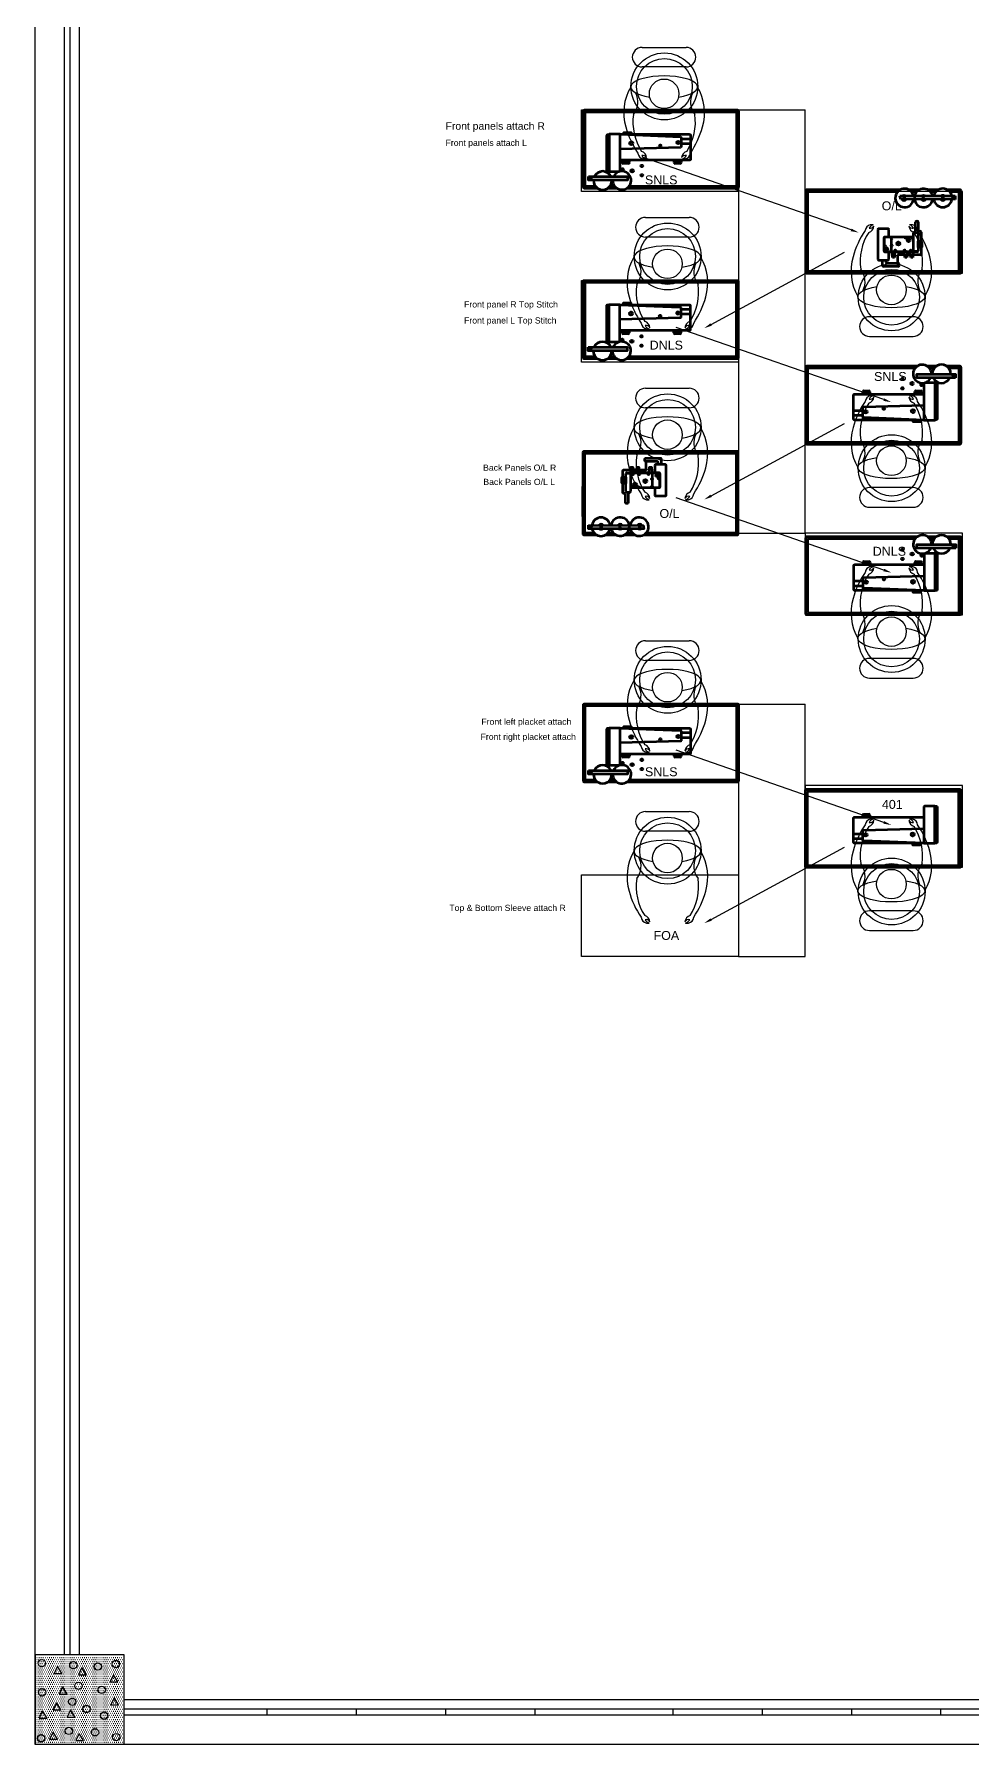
# Model space of a CAD drawing. Header units: feet. Extents: x 200 to 992, y 45 to 257.
# Drawn here: x 199.8 to 220.81, y 87.88 to 126.22 of the extents above; entities that cross this region are included whole.
import ezdxf

# ---------------------------------------------------------------- set-up
doc = ezdxf.new("R2010")
doc.units = ezdxf.units.FT
doc.header["$MEASUREMENT"] = 0
for name, color, linetype in [('401', 157, 'Continuous'), ('beampillar', 80, 'Continuous'), ('hatch pillar', 20, 'Continuous'), ('machines', 21, 'Continuous'), ('ol mc', 190, 'Continuous'), ('prep side', 220, 'Continuous'), ('shank', 77, 'Continuous'), ('wall', 24, 'Continuous'), ('windows', 241, 'Continuous')]:
    doc.layers.add(name, color=color, linetype=linetype)
doc.styles.get("Standard").update_dxf_attribs({"font": 'arial.ttf'})

# ---------------------------------------------------------------- blocks, each defined once
blk = doc.blocks.new('Arrow')
at = {"linetype": 'ByBlock', "lineweight": -2}
blk.add_lwpolyline([(19.992, 74.917), (15.339, 76.537)], dxfattribs=at)
blk.add_solid([(20.002, 74.945), (20.162, 74.858), (19.982, 74.889)])
blk = doc.blocks.new('arrow 2')
at = {"linetype": 'ByBlock', "lineweight": -2}
blk.add_lwpolyline([(16.121, 72.812), (19.11, 74.436)], dxfattribs=at)
blk.add_solid([(16.136, 72.785), (15.963, 72.726), (16.107, 72.838)])
blk = doc.blocks.new('snls block')
at = {"layer": 'machines', "linetype": 'ByBlock', "lineweight": 100}
for p, q in [((54.586, 84.152), (54.586, 84.133)), ((54.586, 84.152), (54.605, 84.152)), ((54.607, 84.133), (54.605, 84.152)), ((54.888, 84.077), (54.681, 84.077)), ((53.361, 83.553), (53.361, 83.605)), ((53.361, 83.605), (53.517, 83.605)), ((53.378, 83.57), (53.378, 83.605)), ((53.501, 83.605), (53.501, 83.57)), ((53.517, 83.605), (53.517, 83.553)), ((54.524, 83.553), (54.524, 83.605)), ((54.524, 83.605), (54.681, 83.605)), ((54.541, 83.57), (54.541, 83.605)), ((54.664, 83.605), (54.664, 83.57)), ((54.889, 83.97), (54.681, 83.97)), ((54.681, 83.605), (54.681, 83.553)), ((53.497, 83.533), (53.382, 83.533)), ((53.48, 83.549), (53.398, 83.549)), ((54.66, 83.533), (54.545, 83.533)), ((54.643, 83.549), (54.562, 83.549))]:
    blk.add_line(p, q, dxfattribs=at)
for points in [[(53.469, 82.981), (55.947, 82.981, 0.414214), (55.968, 83.002), (55.968, 84.703, 0.414214), (55.947, 84.724), (52.502, 84.724, 0.414214), (52.482, 84.703), (52.482, 83.002, 0.414214), (52.502, 82.981), (52.798, 82.981)], [(53.513, 83.023), (55.905, 83.023, 0.414214), (55.926, 83.043), (55.926, 84.662, 0.414214), (55.905, 84.683), (52.544, 84.683, 0.414214), (52.523, 84.662), (52.523, 83.043, 0.414214), (52.544, 83.023), (52.755, 83.023)]]:
    blk.add_lwpolyline(points, format="xyb", dxfattribs=at)
for points in [[(53.063, 83.355), (53.037, 83.355, -0.414214), (53.016, 83.375), (53.016, 84.161, -0.414214), (53.037, 84.182), (53.063, 84.182)], [(53.312, 84.185), (53.063, 84.185), (53.063, 83.355), (53.291, 83.355, 0.414214), (53.312, 83.375)], [(53.312, 84.185), (54.661, 84.131, -0.402601), (54.681, 84.11), (54.681, 83.914, -0.405445), (54.661, 83.893), (53.312, 83.853)], [(53.312, 84.185), (54.868, 84.185, -0.414214), (54.889, 84.164), (54.889, 83.624, -0.414214), (54.868, 83.604), (53.312, 83.604)]]:
    blk.add_lwpolyline(points, format="xyb", close=True, dxfattribs=at)
for points in [[(53.557, 84.185), (53.392, 84.185), (53.392, 84.225), (53.557, 84.225)], [(53.505, 84.185), (53.404, 84.185), (53.404, 84.222), (53.505, 84.222)], [(52.603, 83.237), (53.474, 83.237), (53.474, 83.154), (52.603, 83.154)], [(52.603, 83.237), (53.474, 83.237), (53.474, 83.154), (52.603, 83.154)]]:
    blk.add_lwpolyline(points, close=True, dxfattribs=at)
for points in [[(53.042, 82.981), (53.23, 82.981)], [(53.085, 83.023), (53.186, 83.023)]]:
    blk.add_lwpolyline(points, dxfattribs=at)
for centre, radius in [((53.56, 83.986), 0.0369), ((54.613, 83.999), 0.0303), ((54.212, 83.931), 0.0196), ((52.644, 83.202), 0.0219), ((52.644, 83.202), 0.0219), ((53.366, 83.399), 0.0206), ((53.58, 83.365), 0.0285), ((53.796, 83.476), 0.0206), ((53.796, 83.267), 0.0206)]:
    blk.add_circle(centre, radius, dxfattribs=at)
for centre, radius, start, end in [((52.92, 83.149), 0.207, 25.1747, 154.8253), ((53.35, 83.151), 0.207, 179.1324, 155.4718), ((53.382, 83.553), 0.0208, 180, 270), ((53.398, 83.57), 0.0208, 180, 270), ((53.48, 83.57), 0.0208, 270, 0), ((53.497, 83.553), 0.0208, 270, 0), ((54.545, 83.553), 0.0208, 180, 270), ((54.562, 83.57), 0.0208, 180, 270), ((54.643, 83.57), 0.0208, 270, 0), ((54.66, 83.553), 0.0208, 270, 0), ((52.92, 83.149), 0.207, 178.5457, 1.4543)]:
    blk.add_arc(centre, radius, start, end, dxfattribs=at)
blk = doc.blocks.new('sewing line')
for p, q in [((-157.5673, 30.42612), (-156.0673, 30.42612)), ((-157.5673, 20.93604), (-156.0673, 20.93604)), ((-157.5673, 17.10604), (-157.5673, 11.44597)), ((-157.5673, 17.10456), (-156.0673, 17.10456)), ((-156.0673, 11.44597), (-156.0673, 17.10604)), ((-157.5673, 11.44597), (-156.0673, 11.44597))]:
    blk.add_line(p, q)
for points in [[(-159.72521, 31.82562), (-158.74091, 31.82562)], [(-158.74091, 31.38629), (-159.72521, 31.38629)], [(-157.5673, 30.42612), (-157.5673, 20.93604)], [(-156.0673, 20.93604), (-156.0673, 30.42612)], [(-159.65176, 28.01406), (-158.66746, 28.01406)], [(-158.66746, 27.57473), (-159.65176, 27.57473)], [(-153.64682, 25.78736), (-154.63112, 25.78736)], [(-154.63112, 25.34803), (-153.64682, 25.34803)], [(-159.65176, 24.18406), (-158.66746, 24.18406)], [(-158.66746, 23.74473), (-159.65176, 23.74473)], [(-153.64682, 21.95736), (-154.63112, 21.95736)], [(-154.63112, 21.51803), (-153.64682, 21.51803)], [(-159.65176, 18.52398), (-158.66746, 18.52398)], [(-158.66746, 18.08465), (-159.65176, 18.08465)], [(-153.64682, 18.12736), (-154.63112, 18.12736)], [(-154.63112, 17.68803), (-153.64682, 17.68803)], [(-159.65176, 14.69398), (-158.66746, 14.69398)], [(-158.66746, 14.25465), (-159.65176, 14.25465)], [(-153.64682, 12.46728), (-154.63112, 12.46728)], [(-154.63112, 12.02953), (-153.64682, 12.02953)]]:
    blk.add_lwpolyline(points)
for points in [[(-157.5673, 28.59604), (-161.08794, 28.59604), (-161.08794, 30.42612), (-157.5673, 30.42612)], [(-152.54667, 28.59604), (-156.0673, 28.59604), (-156.0673, 26.76597), (-152.54667, 26.76597)], [(-157.5673, 24.76604), (-161.08794, 24.76604), (-161.08794, 26.59612), (-157.5673, 26.59612)], [(-152.54667, 20.93604), (-156.0673, 20.93604), (-156.0673, 19.10597), (-152.54667, 19.10597)], [(-152.54667, 15.27597), (-156.0673, 15.27597), (-156.0673, 13.4459), (-152.54667, 13.4459)], [(-157.5673, 11.44597), (-161.08794, 11.44597), (-161.08794, 13.27604), (-157.5673, 13.27604)]]:
    blk.add_lwpolyline(points, close=True)
for centre, radius in [((-159.22691, 30.95003), 0.75), ((-159.22691, 30.95003), 0.625), ((-159.23179, 30.78485), 0.3314), ((-159.15346, 27.13847), 0.75), ((-159.15346, 27.13847), 0.625), ((-159.15834, 26.97329), 0.3314), ((-154.13282, 26.22361), 0.75), ((-154.13282, 26.22361), 0.625), ((-154.1377, 26.3888), 0.3314), ((-159.15346, 23.30847), 0.75), ((-159.15346, 23.30847), 0.625), ((-159.15834, 23.14329), 0.3314), ((-154.13282, 22.39361), 0.75), ((-154.13282, 22.39361), 0.625), ((-154.1377, 22.5588), 0.3314), ((-154.13282, 18.56361), 0.75), ((-154.13282, 18.56361), 0.625), ((-154.1377, 18.7288), 0.3314), ((-159.15346, 17.6484), 0.75), ((-159.15346, 17.6484), 0.625), ((-159.15834, 17.48321), 0.3314), ((-159.15346, 13.8184), 0.75), ((-159.15346, 13.8184), 0.625), ((-159.15834, 13.65321), 0.3314), ((-154.13282, 12.90354), 0.75), ((-154.13282, 12.90354), 0.625), ((-154.1377, 13.06873), 0.3314)]:
    blk.add_circle(centre, radius)
for centre, radius, start, end in [((-159.72521, 31.60595), 0.21966, 90, 270), ((-158.74091, 31.60595), 0.21966, 270, 90), ((-159.00828, 30.36304), 1.12909, 149.566063, 196.497517), ((-160.26312, 30.60046), 0.44097, 321.008421, 27.632528), ((-158.20046, 30.60046), 0.44097, 152.367472, 218.991579), ((-159.45531, 30.36304), 1.12909, 343.502483, 30.433937), ((-158.70072, 30.1545), 1.23125, 172.133942, 212.405248), ((-159.76287, 30.1545), 1.23125, 327.594752, 7.866058), ((-158.23018, 30.54625), 1.92771, 195.151137, 214.435473), ((-160.2334, 30.54625), 1.92771, 325.564527, 344.848863), ((-159.67969, 29.46695), 0.14081, 184.390124, 259.877496), ((-159.78404, 29.34014), 0.16061, 4.787406, 74.171118), ((-159.70442, 29.31508), 0.08916, 25.560009, 106.981091), ((-159.60063, 29.46799), 0.1464, 207.518809, 255.319703), ((-159.64999, 30.0451), 0.71883, 265.65598, 270.977476), ((-158.67954, 29.34014), 0.16061, 105.828882, 175.212594), ((-158.75916, 29.31508), 0.08916, 73.018909, 154.439991), ((-158.86296, 29.46799), 0.1464, 284.680297, 332.481191), ((-158.8136, 30.0451), 0.71883, 269.022524, 274.34402), ((-158.78389, 29.46695), 0.14081, 280.122504, 355.609876), ((-159.65176, 27.79439), 0.21966, 90, 270), ((-158.66746, 27.79439), 0.21966, 270, 90), ((-153.13609, 26.6274), 1.92771, 145.564527, 164.848863), ((-153.60663, 27.01915), 1.23125, 147.594752, 187.866058), ((-154.5856, 27.7067), 0.14081, 100.122504, 175.609876), ((-154.68995, 27.8335), 0.16061, 285.828882, 355.212594), ((-154.50654, 27.70566), 0.1464, 104.680297, 152.481191), ((-154.61033, 27.85857), 0.08916, 253.018909, 334.439991), ((-154.5559, 27.12855), 0.71883, 89.022524, 94.34402), ((-153.66507, 27.85857), 0.08916, 205.560009, 286.981091), ((-153.58545, 27.8335), 0.16061, 184.787406, 254.171118), ((-153.7195, 27.12855), 0.71883, 85.65598, 90.977476), ((-153.76887, 27.70566), 0.1464, 27.518809, 75.319703), ((-153.6898, 27.7067), 0.14081, 4.390124, 79.877496), ((-154.66878, 27.01915), 1.23125, 352.133942, 32.405248), ((-155.13931, 26.6274), 1.92771, 15.151137, 34.435473), ((-158.93482, 26.55148), 1.12909, 149.566063, 196.497517), ((-160.18967, 26.7889), 0.44097, 321.008421, 27.632528), ((-158.12701, 26.7889), 0.44097, 152.367472, 218.991579), ((-159.38185, 26.55148), 1.12909, 343.502483, 30.433937), ((-153.91419, 26.81061), 1.12909, 163.502483, 210.433937), ((-155.16903, 26.57318), 0.44097, 332.367472, 38.991579), ((-153.10637, 26.57318), 0.44097, 141.008421, 207.632528), ((-154.36122, 26.81061), 1.12909, 329.566063, 16.497517), ((-158.62726, 26.34293), 1.23125, 172.133942, 212.405248), ((-159.68941, 26.34293), 1.23125, 327.594752, 7.866058), ((-158.15673, 26.73468), 1.92771, 195.151137, 214.435473), ((-160.15995, 26.73468), 1.92771, 325.564527, 344.848863), ((-154.63112, 25.56769), 0.21966, 90, 270), ((-153.64682, 25.56769), 0.21966, 270, 90), ((-159.60623, 25.65539), 0.14081, 184.390124, 259.877496), ((-159.71059, 25.52858), 0.16061, 4.787406, 74.171118), ((-159.63097, 25.50352), 0.08916, 25.560009, 106.981091), ((-159.52717, 25.65643), 0.1464, 207.518809, 255.319703), ((-159.57653, 26.23354), 0.71883, 265.65598, 270.977476), ((-158.60608, 25.52858), 0.16061, 105.828882, 175.212594), ((-158.68571, 25.50352), 0.08916, 73.018909, 154.439991), ((-158.7895, 25.65643), 0.1464, 284.680297, 332.481191), ((-158.74014, 26.23354), 0.71883, 269.022524, 274.34402), ((-158.71044, 25.65539), 0.14081, 280.122504, 355.609876), ((-159.65176, 23.96439), 0.21966, 90, 270), ((-158.66746, 23.96439), 0.21966, 270, 90), ((-153.13609, 22.7974), 1.92771, 145.564527, 164.848863), ((-153.60663, 23.18915), 1.23125, 147.594752, 187.866058), ((-154.5856, 23.8767), 0.14081, 100.122504, 175.609876), ((-154.68995, 24.0035), 0.16061, 285.828882, 355.212594), ((-154.50654, 23.87566), 0.1464, 104.680297, 152.481191), ((-154.61033, 24.02857), 0.08916, 253.018909, 334.439991), ((-154.5559, 23.29855), 0.71883, 89.022524, 94.34402), ((-153.66507, 24.02857), 0.08916, 205.560009, 286.981091), ((-153.58545, 24.0035), 0.16061, 184.787406, 254.171118), ((-153.7195, 23.29855), 0.71883, 85.65598, 90.977476), ((-153.76887, 23.87566), 0.1464, 27.518809, 75.319703), ((-153.6898, 23.8767), 0.14081, 4.390124, 79.877496), ((-154.66878, 23.18915), 1.23125, 352.133942, 32.405248), ((-155.13931, 22.7974), 1.92771, 15.151137, 34.435473), ((-158.93482, 22.72148), 1.12909, 149.566063, 196.497517), ((-160.18967, 22.9589), 0.44097, 321.008421, 27.632528), ((-158.12701, 22.9589), 0.44097, 152.367472, 218.991579), ((-159.38185, 22.72148), 1.12909, 343.502483, 30.433937), ((-153.91419, 22.98061), 1.12909, 163.502483, 210.433937), ((-155.16903, 22.74318), 0.44097, 332.367472, 38.991579), ((-153.10637, 22.74318), 0.44097, 141.008421, 207.632528), ((-154.36122, 22.98061), 1.12909, 329.566063, 16.497517), ((-158.62726, 22.51293), 1.23125, 172.133942, 212.405248), ((-159.68941, 22.51293), 1.23125, 327.594752, 7.866058), ((-158.15673, 22.90468), 1.92771, 195.151137, 214.435473), ((-160.15995, 22.90468), 1.92771, 325.564527, 344.848863), ((-154.63112, 21.73769), 0.21966, 90, 270), ((-153.64682, 21.73769), 0.21966, 270, 90), ((-159.60623, 21.82539), 0.14081, 184.390124, 259.877496), ((-159.71059, 21.69858), 0.16061, 4.787406, 74.171118), ((-159.63097, 21.67352), 0.08916, 25.560009, 106.981091), ((-159.52717, 21.82643), 0.1464, 207.518809, 255.319703), ((-159.57653, 22.40354), 0.71883, 265.65598, 270.977476), ((-158.60608, 21.69858), 0.16061, 105.828882, 175.212594), ((-158.68571, 21.67352), 0.08916, 73.018909, 154.439991), ((-158.7895, 21.82643), 0.1464, 284.680297, 332.481191), ((-158.74014, 22.40354), 0.71883, 269.022524, 274.34402), ((-158.71044, 21.82539), 0.14081, 280.122504, 355.609876), ((-153.13609, 18.9674), 1.92771, 145.564527, 164.848863), ((-153.60663, 19.35915), 1.23125, 147.594752, 187.866058), ((-154.5856, 20.0467), 0.14081, 100.122504, 175.609876), ((-154.68995, 20.1735), 0.16061, 285.828882, 355.212594), ((-154.50654, 20.04566), 0.1464, 104.680297, 152.481191), ((-154.61033, 20.19857), 0.08916, 253.018909, 334.439991), ((-154.5559, 19.46855), 0.71883, 89.022524, 94.34402), ((-153.66507, 20.19857), 0.08916, 205.560009, 286.981091), ((-153.58545, 20.1735), 0.16061, 184.787406, 254.171118), ((-153.7195, 19.46855), 0.71883, 85.65598, 90.977476), ((-153.76887, 20.04566), 0.1464, 27.518809, 75.319703), ((-153.6898, 20.0467), 0.14081, 4.390124, 79.877496), ((-154.66878, 19.35915), 1.23125, 352.133942, 32.405248), ((-155.13931, 18.9674), 1.92771, 15.151137, 34.435473), ((-153.91419, 19.15061), 1.12909, 163.502483, 210.433937), ((-155.16903, 18.91318), 0.44097, 332.367472, 38.991579), ((-153.10637, 18.91318), 0.44097, 141.008421, 207.632528), ((-154.36122, 19.15061), 1.12909, 329.566063, 16.497517), ((-159.65176, 18.30432), 0.21966, 90, 270), ((-158.66746, 18.30432), 0.21966, 270, 90), ((-154.63112, 17.90769), 0.21966, 90, 270), ((-153.64682, 17.90769), 0.21966, 270, 90), ((-158.93482, 17.0614), 1.12909, 149.566063, 196.497517), ((-160.18967, 17.29883), 0.44097, 321.008421, 27.632528), ((-158.12701, 17.29883), 0.44097, 152.367472, 218.991579), ((-159.38185, 17.0614), 1.12909, 343.502483, 30.433937), ((-158.62726, 16.85286), 1.23125, 172.133942, 212.405248), ((-159.68941, 16.85286), 1.23125, 327.594752, 7.866058), ((-158.15673, 17.24461), 1.92771, 195.151137, 214.435473), ((-160.15995, 17.24461), 1.92771, 325.564527, 344.848863), ((-159.60623, 16.16531), 0.14081, 184.390124, 259.877496), ((-159.71059, 16.03851), 0.16061, 4.787406, 74.171118), ((-158.60608, 16.03851), 0.16061, 105.828882, 175.212594), ((-158.71044, 16.16531), 0.14081, 280.122504, 355.609876), ((-159.63097, 16.01344), 0.08916, 25.560009, 106.981091), ((-159.52717, 16.16635), 0.1464, 207.518809, 255.319703), ((-159.57653, 16.74346), 0.71883, 265.65598, 270.977476), ((-158.68571, 16.01344), 0.08916, 73.018909, 154.439991), ((-158.7895, 16.16635), 0.1464, 284.680297, 332.481191), ((-158.74014, 16.74346), 0.71883, 269.022524, 274.34402), ((-159.65176, 14.47432), 0.21966, 90, 270), ((-158.66746, 14.47432), 0.21966, 270, 90), ((-153.13609, 13.30733), 1.92771, 145.564527, 164.848863), ((-153.60663, 13.69908), 1.23125, 147.594752, 187.866058), ((-154.5856, 14.38662), 0.14081, 100.122504, 175.609876), ((-154.68995, 14.51343), 0.16061, 285.828882, 355.212594), ((-154.50654, 14.38558), 0.1464, 104.680297, 152.481191), ((-154.61033, 14.53849), 0.08916, 253.018909, 334.439991), ((-154.5559, 13.80847), 0.71883, 89.022524, 94.34402), ((-153.66507, 14.53849), 0.08916, 205.560009, 286.981091), ((-153.58545, 14.51343), 0.16061, 184.787406, 254.171118), ((-153.7195, 13.80847), 0.71883, 85.65598, 90.977476), ((-153.76887, 14.38558), 0.1464, 27.518809, 75.319703), ((-153.6898, 14.38662), 0.14081, 4.390124, 79.877496), ((-154.66878, 13.69908), 1.23125, 352.133942, 32.405248), ((-155.13931, 13.30733), 1.92771, 15.151137, 34.435473), ((-153.91419, 13.49053), 1.12909, 163.502483, 210.433937), ((-154.36122, 13.49053), 1.12909, 329.566063, 16.497517), ((-158.93482, 13.2314), 1.12909, 149.566063, 196.497517), ((-160.18967, 13.46883), 0.44097, 321.008421, 27.632528), ((-158.12701, 13.46883), 0.44097, 152.367472, 218.991579), ((-159.38185, 13.2314), 1.12909, 343.502483, 30.433937), ((-155.16903, 13.25311), 0.44097, 332.367472, 38.991579), ((-153.10637, 13.25311), 0.44097, 141.008421, 207.632528), ((-158.62726, 13.02286), 1.23125, 172.133942, 212.405248), ((-159.68941, 13.02286), 1.23125, 327.594752, 7.866058), ((-158.15673, 13.41461), 1.92771, 195.151137, 214.435473), ((-160.15995, 13.41461), 1.92771, 325.564527, 344.848863), ((-159.60623, 12.33531), 0.14081, 184.390124, 259.877496), ((-159.71059, 12.20851), 0.16061, 4.787406, 74.171118), ((-159.63097, 12.18344), 0.08916, 25.560009, 106.981091), ((-158.60608, 12.20851), 0.16061, 105.828882, 175.212594), ((-158.68571, 12.18344), 0.08916, 73.018909, 154.439991), ((-158.71044, 12.33531), 0.14081, 280.122504, 355.609876), ((-154.63112, 12.2492), 0.21966, 90, 270), ((-153.64682, 12.2492), 0.21966, 270, 90), ((-159.52717, 12.33635), 0.1464, 207.518809, 255.319703), ((-159.57653, 12.91346), 0.71883, 265.65598, 270.977476), ((-158.7895, 12.33635), 0.1464, 284.680297, 332.481191), ((-158.74014, 12.91346), 0.71883, 269.022524, 274.34402)]:
    blk.add_arc(centre, radius, start, end)
for centre in [(-159.23179, 30.93497), (-159.15834, 27.12341), (-159.15834, 23.29341), (-159.15834, 17.63334), (-159.15834, 13.80334)]:
    blk.add_ellipse(centre, major_axis=(-0.75, 0), ratio=0.33333333, start_param=2.01554376, end_param=7.4092342)
at = {"extrusion": (0, 0, -1)}
for centre in [(-154.1377, 26.23867), (-154.1377, 22.40867), (-154.1377, 18.57867), (-154.1377, 12.9186)]:
    blk.add_ellipse(centre, major_axis=(-0.75, 0), ratio=0.33333333, start_param=2.01554376, end_param=7.4092342, dxfattribs=at)
at = {"layer": '401', "linetype": 'ByBlock', "lineweight": 100}
for p, q in [((-154.78044, 14.56539), (-154.78044, 14.61661)), ((-154.76384, 14.56539), (-154.76384, 14.60001)), ((-154.75969, 14.63736), (-154.64486, 14.63736)), ((-154.74309, 14.62076), (-154.66146, 14.62076)), ((-154.64071, 14.60001), (-154.64071, 14.56539)), ((-154.62411, 14.61661), (-154.62411, 14.56539)), ((-154.98915, 14.19961), (-154.7808, 14.19961)), ((-154.62411, 14.56539), (-154.78044, 14.56539)), ((-153.4609, 14.56539), (-153.61723, 14.56539)), ((-154.98824, 14.0934), (-154.7808, 14.0934)), ((-154.70701, 14.03677), (-154.70438, 14.01842)), ((-154.68557, 14.01842), (-154.70438, 14.01842)), ((-154.68557, 14.01842), (-154.68557, 14.03677))]:
    blk.add_line(p, q, dxfattribs=at)
for points in [[(-153.56862, 15.1889), (-156.04655, 15.1889, 0.41421356), (-156.0673, 15.16815), (-156.0673, 13.46665, 0.41421356), (-156.04655, 13.4459), (-152.60205, 13.4459, 0.41421356), (-152.5813, 13.46665), (-152.5813, 15.16815, 0.41421356), (-152.60205, 15.1889), (-153.56862, 15.1889)], [(-153.6124, 15.1474), (-156.00505, 15.1474, 0.41421356), (-156.0258, 15.12665), (-156.0258, 13.50815, 0.41421356), (-156.00505, 13.4874), (-152.64355, 13.4874, 0.41421356), (-152.6228, 13.50815), (-152.6228, 15.12665, 0.41421356), (-152.64355, 15.1474), (-153.6124, 15.1474)]]:
    blk.add_lwpolyline(points, format="xyb", dxfattribs=at)
for points in [[(-153.4113, 13.9854), (-153.1623, 13.9854), (-153.1623, 14.8154), (-153.39055, 14.8154, 0.41421356), (-153.4113, 14.79465)], [(-153.1623, 14.8154), (-153.13636, 14.8154, -0.41421356), (-153.11561, 14.79465), (-153.11561, 14.00862, -0.41421356), (-153.13636, 13.98787), (-153.1623, 13.98787)], [(-153.4113, 13.9854), (-154.96755, 13.9854, -0.41421356), (-154.9883, 14.00615), (-154.9883, 14.54565, -0.41421356), (-154.96755, 14.5664), (-153.4113, 14.5664)], [(-153.4113, 13.9854), (-154.76088, 14.03915, -0.4026014), (-154.7808, 14.05988), (-154.7808, 14.25612, -0.40544502), (-154.76067, 14.27686), (-153.4113, 14.3174)]]:
    blk.add_lwpolyline(points, format="xyb", close=True, dxfattribs=at)
for points in [[(-153.65673, 13.98486), (-153.49138, 13.98486), (-153.49138, 13.94508), (-153.65673, 13.94508)], [(-153.60468, 13.98486), (-153.50363, 13.98486), (-153.50363, 13.94814), (-153.60468, 13.94814)]]:
    blk.add_lwpolyline(points, close=True, dxfattribs=at)
for centre, radius in [((-154.71313, 14.17148), 0.0303), ((-153.65979, 14.18372), 0.03686)]:
    blk.add_circle(centre, radius, dxfattribs=at)
for centre, start, end in [((-154.75969, 14.61661), 90, 180), ((-154.74309, 14.60001), 90, 180), ((-154.66146, 14.60001), 0, 90), ((-154.64486, 14.61661), 0, 90)]:
    blk.add_arc(centre, 0.02075, start, end, dxfattribs=at)
at = {"layer": 'ol mc', "linetype": 'ByBlock', "lineweight": 100}
for p, q in [((-156.06228, 28.61053), (-156.06228, 26.78453)), ((-153.94351, 28.63128), (-156.04153, 28.63128)), ((-156.02078, 28.56903), (-156.02078, 26.82603)), ((-153.99617, 28.58978), (-156.00003, 28.58978)), ((-153.92798, 28.42306), (-153.94655, 28.49898)), ((-153.94655, 28.49898), (-152.70625, 28.49574)), ((-152.70625, 28.41274), (-153.92798, 28.42306)), ((-153.5145, 28.63128), (-153.74267, 28.63128)), ((-153.56784, 28.58978), (-153.69001, 28.58978)), ((-153.08878, 28.63128), (-153.31641, 28.63128)), ((-153.14025, 28.58978), (-153.26307, 28.58978)), ((-152.59703, 28.63128), (-152.88307, 28.63128)), ((-152.63853, 28.58978), (-152.8316, 28.58978)), ((-152.70625, 28.49574), (-152.70625, 28.41274)), ((-152.61778, 28.26183), (-152.61778, 28.56903)), ((-152.57628, 28.21798), (-152.57628, 28.61053)), ((-152.61778, 27.50459), (-152.61778, 28.26183)), ((-152.57628, 28.21798), (-152.57628, 27.54713)), ((-154.4441, 27.74005), (-154.4441, 27.07605)), ((-154.21585, 27.7608), (-154.42335, 27.7608)), ((-154.1951, 27.57405), (-154.1951, 27.74005)), ((-153.6453, 27.24205), (-153.6453, 27.65859)), ((-153.62455, 27.67934), (-153.56209, 27.67934)), ((-153.59572, 27.67934), (-153.59572, 27.90763)), ((-153.57497, 27.92838), (-153.55548, 27.92838)), ((-153.54134, 27.65859), (-153.54134, 27.2628)), ((-153.53473, 27.90763), (-153.53473, 27.72388)), ((-153.51398, 27.70313), (-153.4945, 27.70313)), ((-153.47375, 27.68238), (-153.47375, 27.47788)), ((-154.3093, 27.5533), (-154.3093, 27.2628)), ((-154.301, 27.5699), (-154.301, 27.2462)), ((-154.301, 27.25035), (-153.6453, 27.25035)), ((-153.6453, 27.57405), (-154.28855, 27.57405)), ((-154.28855, 27.24205), (-153.6453, 27.24205)), ((-154.1951, 27.07605), (-154.1951, 27.24205)), ((-154.1951, 27.24205), (-153.87538, 27.24205)), ((-154.1433, 27.57405), (-154.1433, 27.24205)), ((-154.1433, 27.56062), (-154.12445, 27.56062)), ((-154.1433, 27.53778), (-154.1433, 27.56062)), ((-154.12445, 27.53778), (-154.1433, 27.53778)), ((-154.1433, 27.39074), (-154.12445, 27.39074)), ((-154.1433, 27.3679), (-154.1433, 27.39074)), ((-154.12445, 27.3679), (-154.1433, 27.3679)), ((-154.12288, 27.16218), (-154.12288, 27.24205)), ((-154.12288, 27.24205), (-154.06504, 27.24205)), ((-154.12288, 27.24205), (-154.12288, 27.24205)), ((-154.12288, 27.24205), (-154.12288, 27.24099)), ((-154.12288, 27.24099), (-154.12288, 27.24205)), ((-154.12288, 27.24099), (-154.12288, 27.24099)), ((-154.11615, 27.55232), (-154.11615, 27.54608)), ((-154.11615, 27.38244), (-154.11615, 27.3762)), ((-154.06504, 27.24205), (-154.06504, 27.16218)), ((-153.84333, 27.16218), (-153.84333, 27.24205)), ((-153.84333, 27.24205), (-153.7855, 27.24205)), ((-153.83602, 27.57405), (-153.80887, 27.57405)), ((-153.83602, 27.55951), (-153.83602, 27.57405)), ((-153.81717, 27.55121), (-153.82772, 27.55121)), ((-153.80887, 27.57405), (-153.80887, 27.55951)), ((-153.7855, 27.24205), (-153.7855, 27.16218)), ((-153.70838, 27.16218), (-153.70838, 27.24205)), ((-153.70838, 27.24205), (-153.65055, 27.24205)), ((-153.68224, 27.57405), (-153.65509, 27.57405)), ((-153.68224, 27.55951), (-153.68224, 27.57405)), ((-153.66339, 27.55121), (-153.67394, 27.55121)), ((-153.65509, 27.57405), (-153.65509, 27.55951)), ((-153.65055, 27.24205), (-153.65055, 27.16218)), ((-153.6453, 27.24205), (-153.6453, 27.57405)), ((-153.56209, 27.25035), (-153.6453, 27.25035)), ((-153.56209, 27.24205), (-153.6453, 27.24205)), ((-153.54134, 27.47788), (-153.46289, 27.47788)), ((-153.54134, 27.33822), (-153.54134, 27.47788)), ((-153.46289, 27.33822), (-153.54134, 27.33822)), ((-153.50765, 27.45641), (-153.49105, 27.45641)), ((-153.50758, 27.44428), (-153.49098, 27.44428)), ((-153.50758, 27.43122), (-153.49098, 27.43122)), ((-153.50758, 27.42002), (-153.49098, 27.42002)), ((-153.50754, 27.47788), (-153.50754, 27.33822)), ((-153.50754, 27.47788), (-153.49094, 27.47788)), ((-153.50718, 27.46854), (-153.49058, 27.46854)), ((-153.50718, 27.40789), (-153.49058, 27.40789)), ((-153.50718, 27.39623), (-153.49058, 27.39623)), ((-153.50718, 27.38596), (-153.49058, 27.38596)), ((-153.50718, 27.37523), (-153.49058, 27.37523)), ((-153.50671, 27.36403), (-153.49011, 27.36403)), ((-153.50671, 27.35284), (-153.49011, 27.35284)), ((-153.50671, 27.34397), (-153.49011, 27.34397)), ((-153.49094, 27.47788), (-153.49094, 27.33822)), ((-153.47375, 27.33822), (-153.47375, 27.19644)), ((-153.45459, 27.46958), (-153.45459, 27.34652)), ((-152.61778, 26.82603), (-152.61778, 27.50459)), ((-152.57628, 26.78453), (-152.57628, 27.54713)), ((-154.42335, 27.0553), (-154.21585, 27.0553)), ((-154.33635, 26.9364), (-154.33635, 27.0553)), ((-154.05063, 26.91565), (-154.3156, 26.91565)), ((-154.2651, 27.0553), (-154.2651, 27.00863)), ((-154.25614, 27.0553), (-154.21585, 27.0553)), ((-154.24435, 26.98788), (-153.9865, 26.98788)), ((-154.12288, 27.17048), (-154.06504, 27.17048)), ((-154.12288, 27.16218), (-154.06504, 27.16218)), ((-154.11506, 27.16218), (-154.07116, 27.16218)), ((-154.11506, 27.11204), (-154.11506, 27.16218)), ((-154.07116, 27.11204), (-154.11506, 27.11204)), ((-154.10782, 27.16218), (-154.10782, 27.11204)), ((-154.10004, 27.16218), (-154.10004, 27.11204)), ((-154.09197, 27.16218), (-154.09197, 27.11204)), ((-154.0839, 27.16218), (-154.0839, 27.11204)), ((-154.07672, 27.16218), (-154.07672, 27.11204)), ((-154.07116, 27.16218), (-154.07116, 27.11204)), ((-153.9865, 26.91565), (-154.05063, 26.91565)), ((-153.99921, 27.15494), (-153.99921, 27.16739)), ((-153.99921, 27.15494), (-153.99921, 26.98788)), ((-153.98792, 27.17569), (-153.99091, 27.17569)), ((-153.93009, 27.17569), (-153.98792, 27.17569)), ((-153.96575, 26.96713), (-153.96575, 26.9364)), ((-153.84333, 27.17569), (-153.93009, 27.17569)), ((-153.84333, 27.17048), (-153.7855, 27.17048)), ((-153.84333, 27.16218), (-153.7855, 27.16218)), ((-153.83636, 27.16218), (-153.79246, 27.16218)), ((-153.83636, 27.11204), (-153.83636, 27.16218)), ((-153.79246, 27.11204), (-153.83636, 27.11204)), ((-153.82919, 27.16218), (-153.82919, 27.11204)), ((-153.82201, 27.16218), (-153.82201, 27.11204)), ((-153.81514, 27.16218), (-153.81514, 27.11204)), ((-153.80856, 27.16218), (-153.80856, 27.11204)), ((-153.80079, 27.16218), (-153.80079, 27.11204)), ((-153.79246, 27.16218), (-153.79246, 27.11204)), ((-153.70838, 27.17569), (-153.7855, 27.17569)), ((-153.7855, 27.17569), (-153.70838, 27.17569)), ((-153.70838, 27.17569), (-153.76108, 27.17569)), ((-153.70838, 27.17048), (-153.65055, 27.17048)), ((-153.70838, 27.16218), (-153.65055, 27.16218)), ((-153.70081, 27.16218), (-153.65691, 27.16218)), ((-153.70081, 27.11204), (-153.70081, 27.16218)), ((-153.65691, 27.11204), (-153.70081, 27.11204)), ((-153.69258, 27.16218), (-153.69258, 27.11204)), ((-153.68338, 27.16218), (-153.68338, 27.11204)), ((-153.67467, 27.16218), (-153.67467, 27.11204)), ((-153.66595, 27.16218), (-153.66595, 27.11204)), ((-153.65691, 27.16218), (-153.65691, 27.11204)), ((-153.60961, 27.17569), (-153.65055, 27.17569)), ((-153.58022, 27.17569), (-153.60961, 27.17569)), ((-153.4945, 27.17569), (-153.58022, 27.17569)), ((-156.04153, 26.76378), (-152.59703, 26.76378)), ((-156.00003, 26.80528), (-152.63853, 26.80528)), ((-160.09108, 21.87189), (-160.09108, 22.26769)), ((-160.07033, 22.28844), (-159.98712, 22.28844)), ((-160.07033, 22.28014), (-159.98712, 22.28014)), ((-160.0522, 22.3548), (-160.02281, 22.3548)), ((-160.02281, 22.3548), (-159.98187, 22.3548)), ((-159.34387, 22.28844), (-159.98712, 22.28844)), ((-159.98712, 22.28844), (-159.98712, 21.95644)), ((-159.98712, 22.28844), (-159.98712, 21.87189)), ((-159.33142, 22.28014), (-159.98712, 22.28014)), ((-159.92404, 22.3683), (-159.98187, 22.3683)), ((-159.92404, 22.36), (-159.98187, 22.36)), ((-159.96647, 22.3683), (-159.96647, 22.41844)), ((-159.95776, 22.3683), (-159.95776, 22.41844)), ((-159.94904, 22.3683), (-159.94904, 22.41844)), ((-159.93984, 22.3683), (-159.93984, 22.41844)), ((-159.84692, 22.3548), (-159.92404, 22.3548)), ((-159.78909, 22.3683), (-159.84692, 22.3683)), ((-159.78909, 22.36), (-159.84692, 22.36)), ((-159.83163, 22.3683), (-159.83163, 22.41844)), ((-159.82386, 22.3683), (-159.82386, 22.41844)), ((-159.81728, 22.3683), (-159.81728, 22.41844)), ((-159.81041, 22.3683), (-159.81041, 22.41844)), ((-159.80323, 22.3683), (-159.80323, 22.41844)), ((-159.70233, 22.3548), (-159.6445, 22.3548)), ((-159.6445, 22.3548), (-159.64151, 22.3548)), ((-159.63321, 22.37555), (-159.63321, 22.3631)), ((-159.50955, 22.3683), (-159.56738, 22.3683)), ((-159.50955, 22.36), (-159.56738, 22.36)), ((-159.5557, 22.3683), (-159.5557, 22.41844)), ((-159.54852, 22.3683), (-159.54852, 22.41844)), ((-159.54045, 22.3683), (-159.54045, 22.41844)), ((-159.53238, 22.3683), (-159.53238, 22.41844)), ((-159.52461, 22.3683), (-159.52461, 22.41844)), ((-159.48912, 21.95644), (-159.48912, 22.28844)), ((-159.33142, 21.96059), (-159.33142, 22.28429)), ((-159.32312, 21.97719), (-159.32312, 22.26769)), ((-161.05614, 21.31251), (-161.05614, 21.98336)), ((-161.01464, 22.02589), (-161.01464, 21.26865)), ((-160.12571, 22.18652), (-160.14231, 22.18652)), ((-160.12571, 22.17765), (-160.14231, 22.17765)), ((-160.12571, 22.16645), (-160.14231, 22.16645)), ((-160.12524, 22.15526), (-160.14184, 22.15526)), ((-160.12524, 22.14452), (-160.14184, 22.14452)), ((-160.12524, 22.13426), (-160.14184, 22.13426)), ((-160.12524, 22.1226), (-160.14184, 22.1226)), ((-160.12524, 22.06194), (-160.14184, 22.06194)), ((-160.14148, 22.05261), (-160.14148, 22.19226)), ((-160.12488, 22.05261), (-160.14148, 22.05261)), ((-160.12484, 22.11046), (-160.14144, 22.11046)), ((-160.12484, 22.09927), (-160.14144, 22.09927)), ((-160.12484, 22.0862), (-160.14144, 22.0862)), ((-160.12477, 22.07407), (-160.14137, 22.07407)), ((-160.12488, 22.05261), (-160.12488, 22.19226)), ((-159.98712, 21.95644), (-159.34387, 21.95644)), ((-160.00787, 21.85114), (-160.07033, 21.85114))]:
    blk.add_line(p, q, dxfattribs=at)
for points in [[(-159.68891, 20.89921), (-157.59089, 20.89921, 0.41421356), (-157.57014, 20.91996), (-157.57014, 22.74596, 0.41421356), (-157.59089, 22.76671), (-161.03539, 22.76671, 0.41421356), (-161.05614, 22.74596), (-161.05614, 21.98336)], [(-159.63625, 20.94071), (-157.63239, 20.94071, 0.41421356), (-157.61164, 20.96146), (-157.61164, 22.70446, 0.41421356), (-157.63239, 22.72521), (-160.99389, 22.72521, 0.41421356), (-161.01464, 22.70446), (-161.01464, 22.02589)], [(-160.15867, 22.19226), (-160.15867, 22.33405, -0.41421356), (-160.13792, 22.3548), (-160.0522, 22.3548)], [(-159.37629, 22.47519), (-159.41657, 22.47519, 0.41421356), (-159.43732, 22.45444), (-159.43732, 22.28844), (-159.75704, 22.28844)], [(-159.36732, 22.47519), (-159.36732, 22.52185, 0.41421356), (-159.38807, 22.5426), (-159.64592, 22.5426, -0.41421356), (-159.66667, 22.56335), (-159.66667, 22.59409, -0.41421356), (-159.64592, 22.61484), (-159.58179, 22.61484)], [(-159.58179, 22.61484), (-159.31682, 22.61484, -0.41421356), (-159.29607, 22.59409), (-159.29607, 22.47519)], [(-159.43732, 21.95644), (-159.43732, 21.79044, 0.41421356), (-159.41657, 21.76969), (-159.20907, 21.76969, 0.41421356), (-159.18832, 21.79044), (-159.18832, 22.45444, 0.41421356), (-159.20907, 22.47519), (-159.41657, 22.47519)], [(-160.11844, 21.82736), (-160.13792, 21.82736, -0.41421356), (-160.15867, 21.84811), (-160.15867, 22.05261)], [(-160.0367, 21.85114), (-160.0367, 21.62285, -0.41421356), (-160.05745, 21.6021), (-160.07694, 21.6021, -0.41421356), (-160.09769, 21.62285), (-160.09769, 21.80661)], [(-161.05614, 21.31251), (-161.05614, 20.91996, 0.41421356), (-161.03539, 20.89921), (-160.74935, 20.89921)], [(-161.01464, 21.26865), (-161.01464, 20.96146, 0.41421356), (-160.99389, 20.94071), (-160.80082, 20.94071)]]:
    blk.add_lwpolyline(points, format="xyb", dxfattribs=at)
for points in [[(-159.92404, 22.3683), (-159.92404, 22.28844), (-159.98187, 22.28844), (-159.98187, 22.3683)], [(-159.92404, 22.3548), (-159.87134, 22.3548)], [(-159.92404, 22.3548), (-159.84692, 22.3548)], [(-159.78909, 22.3683), (-159.78909, 22.28844), (-159.84692, 22.28844), (-159.84692, 22.3683)], [(-159.78909, 22.3548), (-159.70233, 22.3548)], [(-159.63321, 22.37555), (-159.63321, 22.5426)], [(-159.50955, 22.3683), (-159.50955, 22.28844), (-159.56738, 22.28844), (-159.56738, 22.3683)], [(-160.54364, 20.89921), (-160.31601, 20.89921)], [(-160.49217, 20.94071), (-160.36936, 20.94071)], [(-160.11793, 20.89921), (-159.88975, 20.89921)], [(-160.06458, 20.94071), (-159.94241, 20.94071)]]:
    blk.add_lwpolyline(points, dxfattribs=at)
for points in [[(-159.93161, 22.3683), (-159.97551, 22.3683), (-159.97551, 22.41844), (-159.93161, 22.41844)], [(-159.79606, 22.3683), (-159.83996, 22.3683), (-159.83996, 22.41844), (-159.79606, 22.41844)], [(-159.51736, 22.3683), (-159.56126, 22.3683), (-159.56126, 22.41844), (-159.51736, 22.41844)], [(-159.50955, 22.28844), (-159.50955, 22.28844), (-159.50955, 22.28949), (-159.50955, 22.28949)], [(-160.92617, 21.11775), (-159.70445, 21.10742), (-159.68587, 21.03151), (-160.92617, 21.03475)]]:
    blk.add_lwpolyline(points, close=True, dxfattribs=at)
for points in [[(-160.09108, 22.05261), (-160.16953, 22.05261, -0.41421356), (-160.17783, 22.06091), (-160.17783, 22.18396, -0.41421356), (-160.16953, 22.19226), (-160.09108, 22.19226)], [(-159.95019, 21.95644), (-159.97733, 21.95644), (-159.97733, 21.97098, -0.41421356), (-159.96903, 21.97928), (-159.95849, 21.97928, -0.41421356), (-159.95019, 21.97098)], [(-159.7964, 21.95644), (-159.82355, 21.95644), (-159.82355, 21.97098, -0.41421356), (-159.81525, 21.97928), (-159.8047, 21.97928, -0.41421356), (-159.7964, 21.97098)], [(-159.48912, 22.13974), (-159.50797, 22.13974, -0.41421356), (-159.51627, 22.14804), (-159.51627, 22.15428, -0.41421356), (-159.50797, 22.16258), (-159.48912, 22.16258)], [(-159.48912, 21.96987), (-159.50797, 21.96987, -0.41421356), (-159.51627, 21.97817), (-159.51627, 21.98441, -0.41421356), (-159.50797, 21.99271), (-159.48912, 21.99271)]]:
    blk.add_lwpolyline(points, format="xyb", close=True, dxfattribs=at)
for centre, radius in [((-153.85369, 28.4497), 0.01059), ((-153.41638, 28.4497), 0.01059), ((-152.98593, 28.4497), 0.01059), ((-152.74737, 28.44778), 0.02189), ((-154.28004, 27.36648), 0.01572), ((-154.24289, 27.30652), 0.02712), ((-154.05001, 27.27083), 0.01428), ((-153.98, 27.42786), 0.03569), ((-153.98, 27.42786), 0.01428), ((-153.84285, 27.27083), 0.01428), ((-153.74998, 27.50494), 0.03569), ((-153.74998, 27.50494), 0.01428), ((-153.7014, 27.27083), 0.01428), ((-159.93102, 22.25965), 0.01428), ((-159.78958, 22.25965), 0.01428), ((-159.58241, 22.25965), 0.01428), ((-159.38953, 22.22396), 0.02712), ((-159.88244, 22.02554), 0.03569), ((-159.88244, 22.02554), 0.01428), ((-159.65242, 22.10263), 0.03569), ((-159.65242, 22.10263), 0.01428), ((-159.35239, 22.16401), 0.01572), ((-160.88505, 21.0827), 0.02189), ((-160.6465, 21.08079), 0.01059), ((-160.21604, 21.08079), 0.01059), ((-159.77874, 21.08079), 0.01059)]:
    blk.add_circle(centre, radius, dxfattribs=at)
for centre, radius, start, end in [((-156.04153, 28.61053), 0.02075, 90, 180), ((-156.00003, 28.56903), 0.02075, 90, 180), ((-153.84309, 28.4497), 0.2075, 13.512598, 351.941839), ((-153.85369, 28.4497), 0.05577, 208.779902, 330.251867), ((-153.85369, 28.4497), 0.05577, 61.415125, 118.285722), ((-153.41545, 28.44894), 0.2075, 13.033836, 349.951975), ((-153.41638, 28.4497), 0.05577, 213.232928, 325.798841), ((-153.41638, 28.4497), 0.05577, 59.041902, 120.658945), ((-152.98593, 28.45107), 0.2075, 190.644339, 349.355661), ((-152.98593, 28.45107), 0.2075, 12.432427, 167.567573), ((-152.98593, 28.45107), 0.05577, 219.673494, 319.358275), ((-152.98593, 28.45107), 0.05577, 54.353893, 125.346954), ((-152.63853, 28.56903), 0.02075, 0, 90), ((-152.59703, 28.61053), 0.02075, 0, 90), ((-154.42335, 27.74005), 0.02075, 90, 180), ((-154.21585, 27.74005), 0.02075, 0, 90), ((-153.62455, 27.65859), 0.02075, 90, 180), ((-153.57497, 27.90763), 0.02075, 90, 180), ((-153.56209, 27.65859), 0.02075, 0, 90), ((-153.55548, 27.90763), 0.02075, 0, 90), ((-153.51398, 27.72388), 0.02075, 180, 270), ((-153.4945, 27.68238), 0.02075, 0, 90), ((-154.28855, 27.5533), 0.02075, 90, 180), ((-154.28855, 27.2628), 0.02075, 180, 270), ((-154.12445, 27.55232), 0.0083, 360, 90), ((-154.12445, 27.54608), 0.0083, 270, 0), ((-154.12445, 27.38244), 0.0083, 360, 90), ((-154.12445, 27.3762), 0.0083, 270, 0), ((-153.82772, 27.55951), 0.0083, 180, 270), ((-153.81717, 27.55951), 0.0083, 270, 0), ((-153.67394, 27.55951), 0.0083, 180, 270), ((-153.66339, 27.55951), 0.0083, 270, 0), ((-153.56209, 27.2628), 0.02075, 270, 0), ((-153.56209, 27.2462), 0.00415, 270, 90), ((-153.46289, 27.46958), 0.0083, 360, 90), ((-153.46289, 27.34652), 0.0083, 270, 0), ((-154.42335, 27.07605), 0.02075, 180, 270), ((-154.3156, 26.9364), 0.02075, 180, 270), ((-154.24435, 27.00863), 0.02075, 180, 270), ((-154.21585, 27.07605), 0.02075, 270, 0), ((-153.99091, 27.16739), 0.0083, 90, 180), ((-153.9865, 26.96713), 0.02075, 0, 90), ((-153.9865, 26.9364), 0.02075, 270, 0), ((-153.4945, 27.19644), 0.02075, 270, 0), ((-156.04153, 26.78453), 0.02075, 180, 270), ((-156.00003, 26.82603), 0.02075, 180, 270), ((-152.63853, 26.82603), 0.02075, 270, 0), ((-152.59703, 26.78453), 0.02075, 270, 0), ((-160.07033, 22.26769), 0.02075, 90, 180), ((-160.07033, 22.28429), 0.00415, 90, 270), ((-159.64151, 22.3631), 0.0083, 270, 0), ((-159.34387, 22.26769), 0.02075, 0, 90), ((-160.07033, 21.87189), 0.02075, 180, 270), ((-160.00787, 21.87189), 0.02075, 270, 0), ((-159.34387, 21.97719), 0.02075, 270, 0), ((-160.11844, 21.80661), 0.02075, 0, 90), ((-160.6465, 21.07942), 0.2075, 10.644339, 169.355661), ((-160.6465, 21.07942), 0.05577, 39.673494, 139.358275), ((-160.21697, 21.08154), 0.2075, 193.033836, 169.951975), ((-160.21604, 21.08079), 0.05577, 33.232928, 145.798841), ((-159.78933, 21.08079), 0.2075, 193.512598, 171.941839), ((-159.77874, 21.08079), 0.05577, 28.779902, 150.251867), ((-160.6465, 21.07942), 0.2075, 192.432427, 347.567573), ((-160.6465, 21.07942), 0.05577, 234.353893, 305.346954), ((-160.21604, 21.08079), 0.05577, 239.041902, 300.658945), ((-159.77874, 21.08079), 0.05577, 241.415125, 298.285722)]:
    blk.add_arc(centre, radius, start, end, dxfattribs=at)
for name, p in [('snls block', (-213.52942, -54.30845)), ('Arrow', (-175.03097, -47.18383)), ('arrow 2', (-174.29967, -47.19753)), ('snls block', (-213.53514, -58.12814)), ('Arrow', (-174.29967, -50.98749)), ('arrow 2', (-174.29967, -51.03842)), ('Arrow', (-174.29967, -54.8079)), ('snls block', (-213.52907, -67.61919)), ('Arrow', (-174.29967, -60.46523)), ('arrow 2', (-174.29967, -60.53544))]:
    blk.add_blockref(name, p)
at = {"rotation": 180}
for p in [(-100.09538, 107.65714), (-100.09249, 103.83429)]:
    blk.add_blockref('snls block', p, dxfattribs=at)
at = {"char_height": 0.2, "attachment_point": 1}
for s, width, insert in [('SNLS', 0.9053555, (-159.66207, 28.95433)), ('O/L', 0.6997084, (-154.3555, 28.37376)), ('DNLS', 0.6548569, (-159.55651, 25.25085)), ('SNLS', 0.9053555, (-154.52675, 24.54834)), ('DNLS', 0.6548569, (-154.55561, 20.63041)), ('SNLS', 0.9053555, (-159.66207, 15.68718)), ('401', 0.8569993, (-154.35056, 14.95644)), ('FOA', 0.8545581, (-159.46923, 12.01874))]:
    blk.add_mtext_dynamic_manual_height_columns(s, width=width, gutter_width=1, heights=[0], dxfattribs=dict(at, insert=insert))
at = {"layer": 'ol mc', "insert": (-159.33626, 21.47732), "char_height": 0.2, "attachment_point": 1}
blk.add_mtext_dynamic_manual_height_columns('O/L', width=0.6997084, gutter_width=1, heights=[0], dxfattribs=at)
at = {"layer": 'prep side', "linetype": 'ByBlock', "attachment_point": 1}
for s, insert, char_height, width in [('Front panels attach R', (-164.13063, 30.14619), 0.166666, 2.3141449), ('Front panels attach L', (-164.13063, 29.75581), 0.1388878, 1.8899491), ('Front panel R Top Stitch', (-163.71578, 26.13381), 0.1388878, 2.1775349), ('Front panel L Top Stitch', (-163.71578, 25.77418), 0.1388878, 2.143713), ('Back Panels O/L R', (-163.2894, 22.47395), 0.1388878, 1.7036301), ('Back Panels O/L L', (-163.28447, 22.1546), 0.1388878, 1.6651328), ('Front left placket attach', (-163.32859, 16.77991), 0.1388878, 2.0870115), ('Front right placket attach', (-163.34598, 16.44111), 0.1388878, 2.2115557), ('Top & Bottom Sleeve attach R', (-164.04625, 12.60592), 0.1388878, 2.7330102)]:
    blk.add_mtext(s, dxfattribs=dict(at, insert=insert, char_height=char_height, width=width))
blk = doc.blocks.new('hatchedpillar')
at = {"layer": 'hatch pillar', "linetype": 'ByBlock', "true_color": 0xf4ee51}
h = blk.add_hatch(dxfattribs=at)
h.set_pattern_fill('DOTS', color=41, scale=0.74)
h.set_pattern_definition([(0, (-2.0177, -164.541804), (0.023125, 0.04625), [0, -0.04625])])
h.paths.add_polyline_path([(201.8, 89.876), (199.8, 89.876), (199.8, 87.876), (201.8, 87.876)])
at = {"layer": 'hatch pillar', "linetype": 'Continuous', "lineweight": -3, "ltscale": 2}
for p, q in [((200.321, 89.636), (200.244, 89.474)), ((200.244, 89.474), (200.422, 89.474)), ((200.422, 89.474), (200.321, 89.636)), ((200.87, 89.605), (200.792, 89.443)), ((200.792, 89.443), (200.97, 89.443)), ((200.97, 89.443), (200.87, 89.605)), ((201.577, 89.446), (201.5, 89.284)), ((201.677, 89.284), (201.577, 89.446)), ((200.437, 89.173), (200.36, 89.011)), ((200.36, 89.011), (200.537, 89.011)), ((200.537, 89.011), (200.437, 89.173)), ((201.5, 89.284), (201.677, 89.284)), ((199.987, 88.635), (199.91, 88.473)), ((200.088, 88.473), (199.987, 88.635)), ((200.298, 88.818), (200.221, 88.656)), ((200.221, 88.656), (200.398, 88.656)), ((200.398, 88.656), (200.298, 88.818)), ((200.615, 88.656), (200.537, 88.494)), ((200.715, 88.494), (200.615, 88.656)), ((201.591, 88.931), (201.514, 88.769)), ((201.514, 88.769), (201.691, 88.769)), ((201.691, 88.769), (201.591, 88.931)), ((199.91, 88.473), (200.088, 88.473)), ((200.537, 88.494), (200.715, 88.494)), ((200.221, 88.162), (200.144, 88)), ((200.144, 88), (200.321, 88)), ((200.321, 88), (200.221, 88.162)), ((200.808, 88.132), (200.731, 87.97)), ((200.731, 87.97), (200.908, 87.97)), ((200.908, 87.97), (200.808, 88.132))]:
    blk.add_line(p, q, dxfattribs=at)
for centre in [(199.969, 89.707), (200.677, 89.659), (201.63, 89.686), (201.225, 89.628), (199.976, 89.051), (200.792, 89.196), (201.312, 89.108), (200.653, 88.841), (200.97, 88.679), (201.368, 88.529), (200.576, 88.186), (201.163, 88.155), (199.955, 88.021), (201.637, 88.049)]:
    blk.add_circle(centre, 0.0821, dxfattribs=at)

msp = doc.modelspace()

# ---------------------------------------------------------------- linework, layer by layer
at = {"layer": 'beampillar', "linetype": 'ByBlock'}
for p, q in [((199.8173, 89.8907), (199.8173, 174.94755)), ((199.8173, 87.8907), (353.39425, 87.8907))]:
    msp.add_line(p, q, dxfattribs=at)
msp.add_lwpolyline([(199.8173, 87.8907), (201.8173, 87.8907), (201.8173, 89.8907), (199.8173, 89.8907)], close=True, dxfattribs=at)
at = {"layer": 'wall', "linetype": 'ByBlock'}
for p, q in [((199.8173, 87.8907), (199.8173, 174.94755)), ((200.8173, 89.8907), (200.8173, 132.41766)), ((201.8173, 88.8907), (241.3173, 88.8907)), ((199.8173, 87.8907), (353.39425, 87.8907))]:
    msp.add_line(p, q, dxfattribs=at)
at = {"layer": 'windows', "linetype": 'ByBlock'}
for p, q in [((200.4773, 89.8907), (200.4773, 132.41766)), ((200.6073, 89.8907), (200.6073, 132.41766)), ((201.8173, 88.6807), (241.3173, 88.6807)), ((205.0173, 88.6807), (205.0173, 88.5507)), ((207.0173, 88.6807), (207.0173, 88.5507)), ((209.0173, 88.6807), (209.0173, 88.5507)), ((211.0173, 88.6807), (211.0173, 88.5507)), ((214.1173, 88.6807), (214.1173, 88.5507)), ((216.1173, 88.6807), (216.1173, 88.5507)), ((218.1173, 88.6807), (218.1173, 88.5507)), ((220.1173, 88.6807), (220.1173, 88.5507)), ((220.1173, 88.6807), (220.1173, 88.5507)), ((220.1173, 88.6807), (220.1173, 88.5507)), ((201.8173, 88.5507), (241.3173, 88.5507))]:
    msp.add_line(p, q, dxfattribs=at)

# ---------------------------------------------------------------- block references
at = {"layer": 'prep side', "linetype": 'ByBlock'}
msp.add_blockref('hatchedpillar', (0, 0), dxfattribs=at)
at = {"layer": 'shank', "linetype": 'ByBlock'}
msp.add_blockref('sewing line', (373.15108, 94.09958), dxfattribs=at)

doc.saveas('drawing.dxf')
